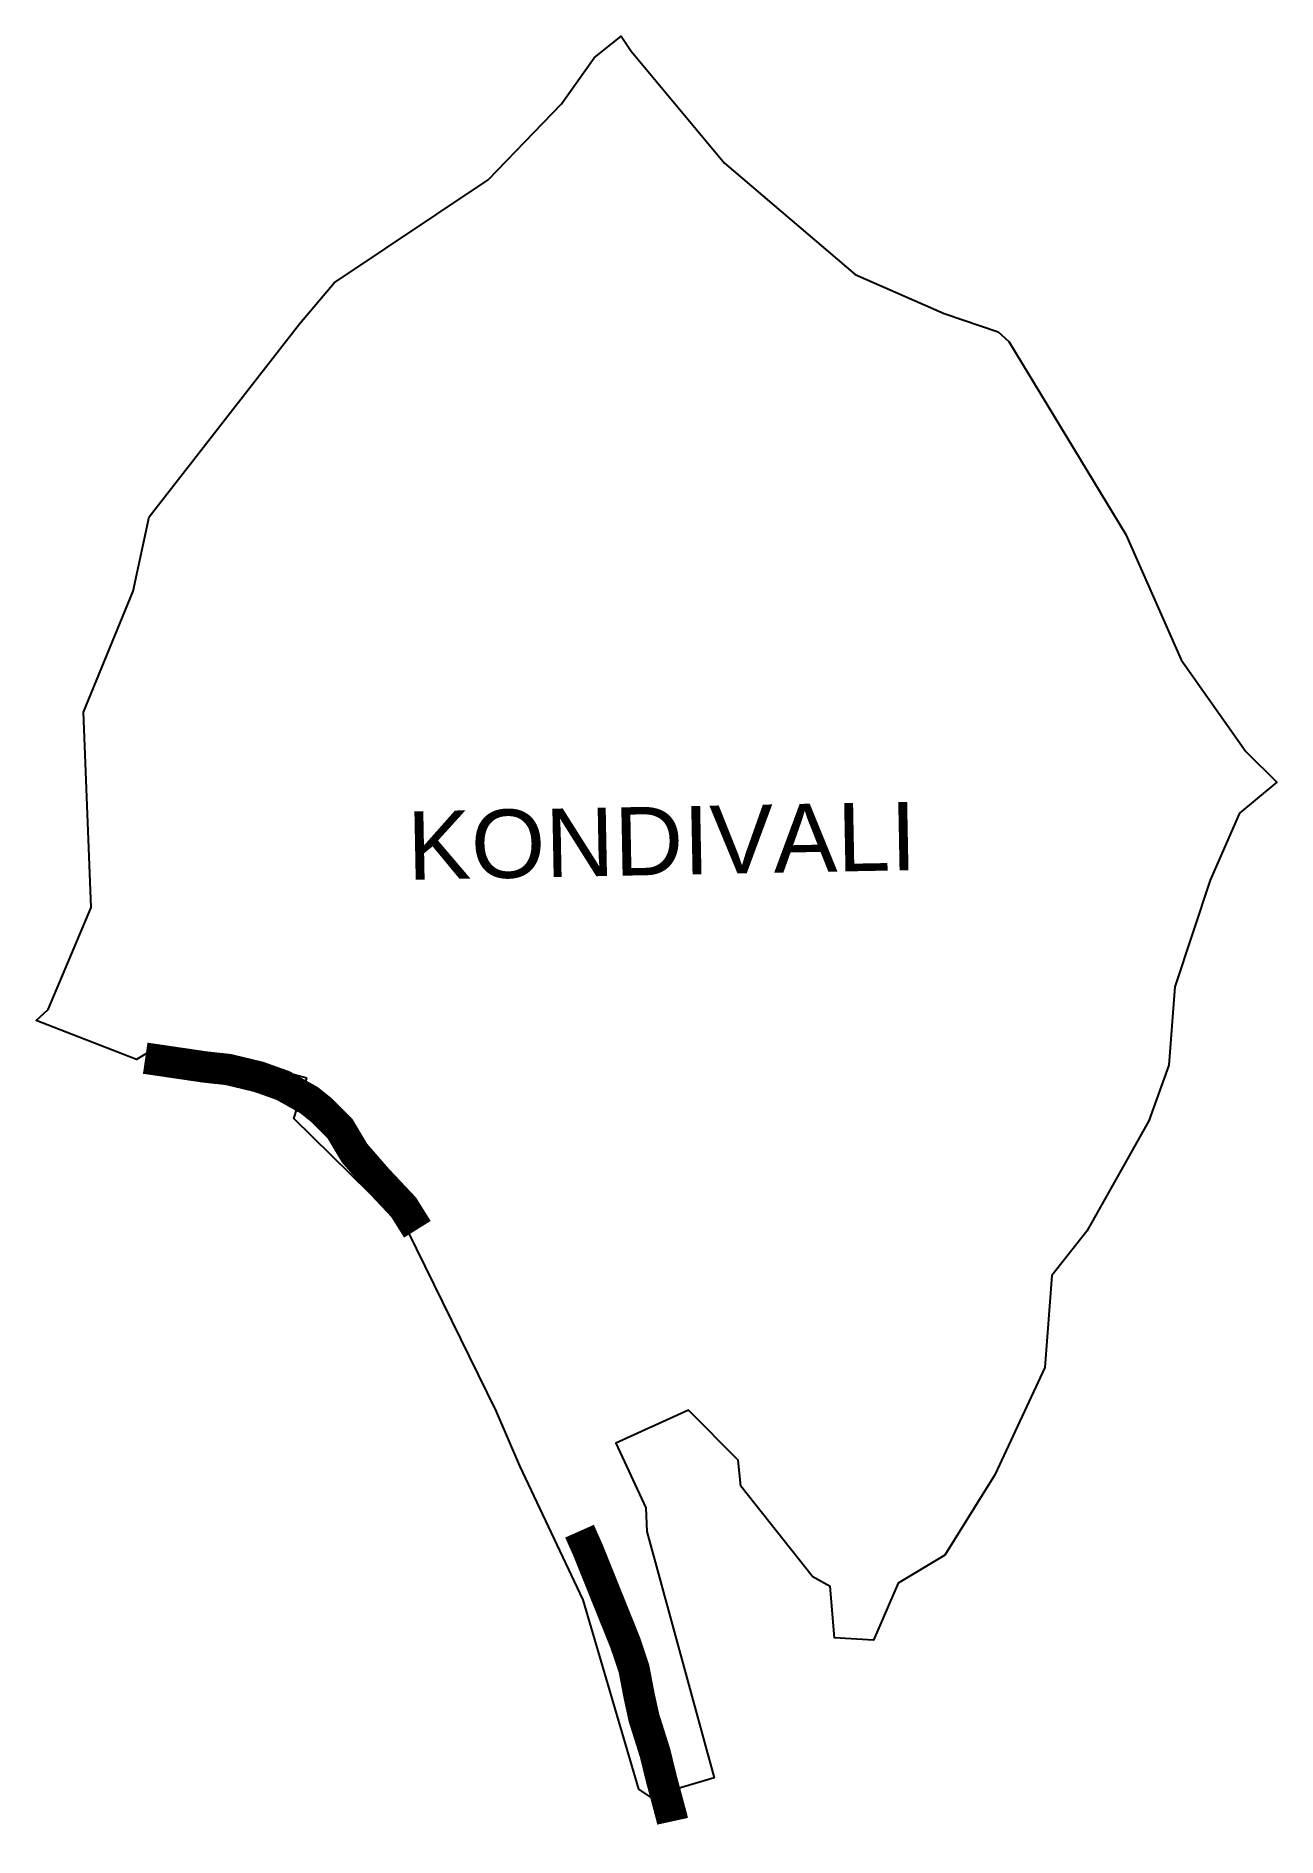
# Model space of a CAD drawing. Header units: metres. Extents: x 274747 to 288636, y 2001490 to 2074814.
# Drawn here: x 286662 to 288636, y 2001490 to 2004355 of the extents above; entities outside this region: 2.
import ezdxf

# ---------------------------------------------------------------- set-up
doc = ezdxf.new("R2010")
doc.units = ezdxf.units.M
doc.header["$MEASUREMENT"] = 0
for name, color, linetype in [('NATURALLY PROTECTED', 3, 'Continuous'), ('village', 3, 'Continuous'), ('VILLAGE NAME', 250, 'Continuous')]:
    doc.layers.add(name, color=color, linetype=linetype)
doc.styles.get("Standard").update_dxf_attribs({"font": 'arial.ttf'})

msp = doc.modelspace()

# ---------------------------------------------------------------- linework, layer by layer
at = {"layer": 'NATURALLY PROTECTED', "const_width": 50, "flags": 128}
for points in [[(274963.1, 2074788.5), (274961, 2074773.3), (274948.2, 2074695.2), (274940.5, 2074656.4), (274929.1, 2074613.7), (274923.8, 2074593.2), (274920.5, 2074578.9), (274916.9, 2074566), (274912.1, 2074547.9), (274908.9, 2074533.5), (274906.4, 2074522.6), (274901.8, 2074509.1), (274895.3, 2074483.2), (274884.1, 2074449.4), (274875, 2074420.6), (274862.6, 2074378.1), (274851.2, 2074342.2), (274850.4, 2074339.1)], [(274794.2, 2074199.6), (274788.1, 2074182.7), (274779.8, 2074162.3), (274773.5, 2074148.3), (274772.1, 2074145.1)]]:
    msp.add_lwpolyline(points, dxfattribs=at)
at = {"layer": 'NATURALLY PROTECTED', "color": 116, "true_color": 0x136734, "const_width": 50, "flags": 128}
for points in [[(286836, 2002728.6), (286931.3, 2002714.6), (286968.1, 2002710.6), (287016.6, 2002698.9), (287055, 2002685.2), (287096.7, 2002661.8), (287116.3, 2002646.1), (287145.8, 2002616.5), (287168.9, 2002577.7), (287205.6, 2002535.5), (287247.1, 2002491.4), (287268.9, 2002456.5)], [(287526.8, 2001976.2), (287540.5, 2001945.4), (287571.4, 2001868.6), (287599.4, 2001799.1), (287613.3, 2001757.8), (287621.5, 2001714.8), (287629.3, 2001679.2), (287646.9, 2001623.5), (287657.3, 2001581), (287673.4, 2001521.1), (287674.8, 2001514.7)]]:
    msp.add_lwpolyline(points, dxfattribs=at)
at = {"layer": 'village'}
msp.add_lwpolyline([(287896.9, 2001904.7), (287925.7, 2001888.7)], dxfattribs=at)
at = {"layer": 'village', "color": 3, "true_color": 0x00ff00}
for points in [[(287093.1, 2002696.7, 0), (286976.7, 2002727.9, 0), (286842.4, 2002738.6, 0), (286822, 2002726.5, 0), (286662.3, 2002788.6, 0), (286681.7, 2002806.1, 0), (286749.9, 2002968.1, 0), (286737.9, 2003279.1, 0), (286816.7, 2003471.6, 0), (286842.3, 2003589.7, 0), (287081.5, 2003897, 0), (287136.8, 2003962.3, 0), (287381.5, 2004125.9, 0), (287497.9, 2004246.8, 0), (287550.1, 2004319.9, 0), (287593.2, 2004354.7, 0), (287609.1, 2004330.8, 0), (287757.3, 2004152.3, 0), (287965.1, 2003975.5, 0), (288107, 2003913.2, 0), (288192.8, 2003884.3, 0), (288209.5, 2003868.5, 0), (288395.7, 2003561.7, 0), (288484, 2003362.1, 0), (288586.6, 2003216.6, 0), (288636.1, 2003167.5, 0), (288576.7, 2003118.2, 0), (288530.1, 2003011.8, 0), (288473.7, 2002842.2, 0), (288464.2, 2002717.4, 0), (288432.1, 2002628.8, 0), (288333.5, 2002453.5, 0), (288278, 2002383.2, 0), (288266.7, 2002236.6, 0), (288187.4, 2002065.8, 0), (288108, 2001938.1, 0), (288033.8, 2001893.5, 0), (287994.4, 2001802.9, 0), (287932.1, 2001806.4, 0), (287925.7, 2001888.7, 0)], [(287896.9, 2001904.7, 0), (287783.3, 2002047.8, 0), (287778.9, 2002089, 0), (287700.3, 2002168.9, 0), (287584.7, 2002116.2, 0), (287632.3, 2002013.4, 0), (287634, 2001975.8, 0), (287740.7, 2001583.6, 0), (287639, 2001553.8, 0), (287620.9, 2001565.9, 0), (287532.5, 2001867.1, 0), (287431.6, 2002080, 0), (287394, 2002167.8, 0), (287253.4, 2002454.8, 0), (287072.5, 2002632.7, 0), (287093.1, 2002696.7, 0)]]:
    msp.add_polyline3d(points, dxfattribs=at)

# ---------------------------------------------------------------- texts
at = {"layer": 'VILLAGE NAME', "insert": (287251.7, 2003121.1), "char_height": 108.748, "attachment_point": 1, "rotation": 1.1028}
msp.add_mtext_dynamic_manual_height_columns('{\\fArial|b0|i0|c0|p34;KONDIVALI}', width=726.929, gutter_width=543.7, heights=[0], dxfattribs=at)

doc.saveas('drawing.dxf')
